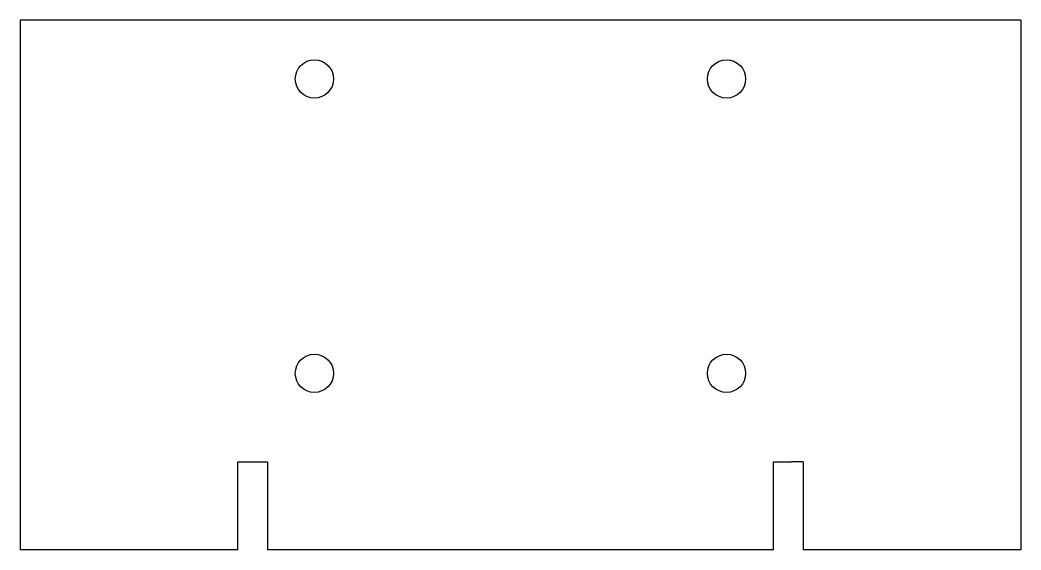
# Model space of a CAD drawing. Header units: millimetres. Extents: x 251 to 421, y 166 to 256.
import ezdxf

# ---------------------------------------------------------------- set-up
doc = ezdxf.new("R2010")
doc.units = ezdxf.units.MM
doc.layers.add('Default', color=7, linetype='Continuous')
doc.layers.add('JUNÇÃO_LONGARINA', color=7, linetype='Continuous')

# ---------------------------------------------------------------- blocks, each defined once
blk = doc.blocks.new('SE')
at = {"layer": 'JUNÇÃO_LONGARINA', "color": 7, "linetype": 'Continuous'}
for p, q in [((250.81, 255.79), (250.81, 165.79)), ((289.81, 255.79), (250.81, 255.79)), ((292.82, 255.79), (289.81, 255.79)), ((378.82, 255.79), (292.82, 255.79)), ((381.84, 255.79), (378.82, 255.79)), ((420.84, 255.79), (381.84, 255.79)), ((420.84, 255.79), (420.84, 165.79)), ((287.81, 180.79), (289.81, 180.79)), ((287.81, 165.79), (287.81, 180.79)), ((289.81, 180.79), (292.82, 180.79)), ((292.82, 180.79), (292.82, 165.79)), ((378.82, 165.79), (378.82, 180.79)), ((378.82, 180.79), (381.84, 180.79)), ((383.84, 180.79), (381.84, 180.79)), ((383.84, 180.79), (383.84, 165.79)), ((287.81, 165.79), (250.81, 165.79)), ((378.82, 165.79), (292.82, 165.79)), ((420.84, 165.79), (383.84, 165.79))]:
    blk.add_line(p, q, dxfattribs=at)
for centre in [(300.82, 245.79), (370.82, 245.79), (300.82, 195.79), (370.82, 195.79)]:
    blk.add_circle(centre, 3.25, dxfattribs=at)

msp = doc.modelspace()

# ---------------------------------------------------------------- block references
at = {"layer": 'Default'}
msp.add_blockref('SE', (0, 0), dxfattribs=at)

doc.saveas('drawing.dxf')
